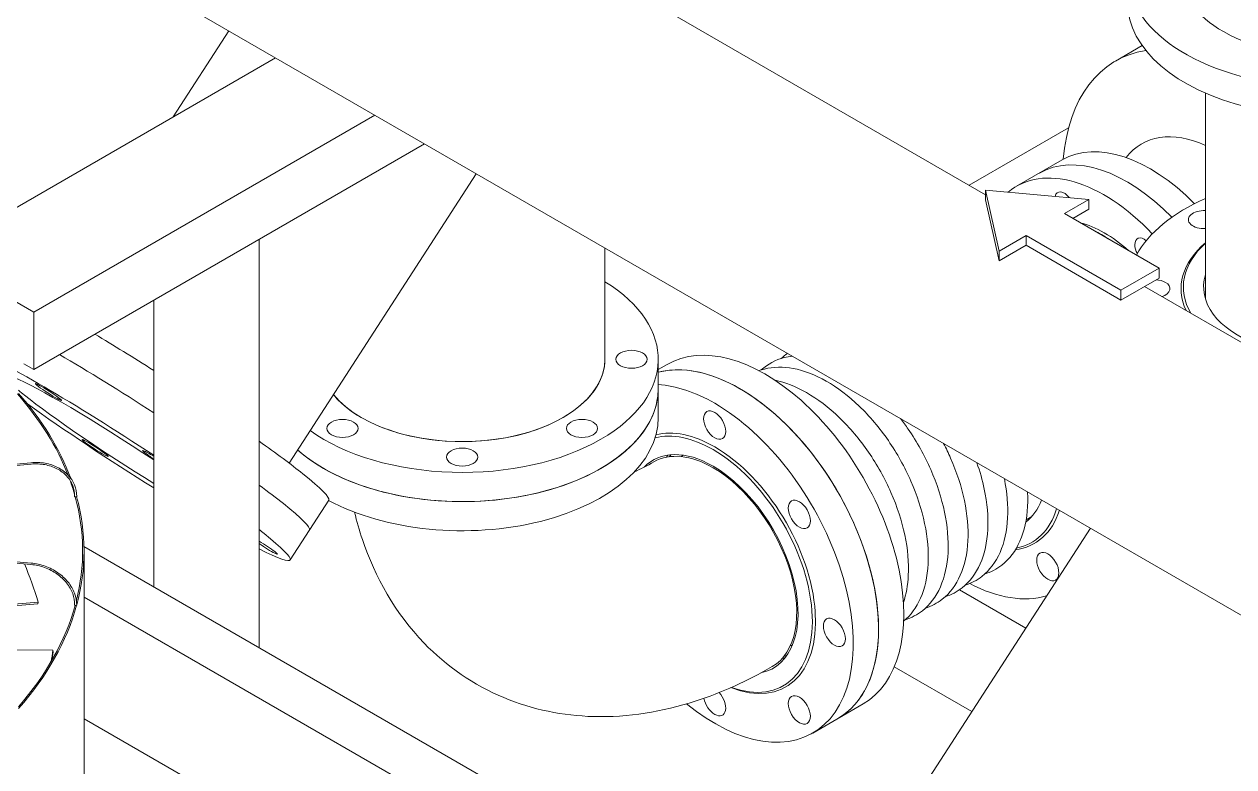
# Model space of a CAD drawing. Header units: millimetres. Extents: x -312439 to 477422, y -331570 to 212570.
# Drawn here: x 399860 to 400387, y 106532 to 106856 of the extents above; entities that cross this region are included whole.
import ezdxf

# ---------------------------------------------------------------- set-up
doc = ezdxf.new("R2010")
doc.units = ezdxf.units.MM

msp = doc.modelspace()

# ---------------------------------------------------------------- linework, layer by layer
at = {"color": 5, "linetype": 'Continuous', "lineweight": 0, "extrusion": (0, 0.816497, 0.57735)}
for p, q in [((398870.916, 107475.511), (400615.02, 106468.552)), ((399298.301, 107347.781), (400278.689, 106781.754)), ((399924.677, 106815.676), (399948.902, 106853.135)), ((400335.261, 106840.013), (400346.943, 106846.757)), ((400374.518, 106736.214), (400374.518, 106826.039)), ((400314.855, 106810.913), (400271.519, 106785.893)), ((400312.074, 106796.915), (400292.153, 106785.414)), ((399975.136, 106664.758), (400056.71, 106790.892)), ((400278.689, 106783.773), (400284.655, 106757.175)), ((400323.698, 106779.716), (400278.689, 106783.773)), ((400278.689, 106783.773), (400278.689, 106779.501)), ((400278.689, 106779.501), (400284.655, 106752.903)), ((400313.011, 106773.546), (400323.698, 106779.716)), ((400316.711, 106771.41), (400323.698, 106775.444)), ((400323.698, 106779.716), (400323.698, 106775.444)), ((400354.291, 106749.713), (400313.011, 106773.546)), ((400284.655, 106757.175), (400296.401, 106763.956)), ((400284.655, 106752.903), (400296.401, 106759.684)), ((400296.401, 106763.956), (400337.681, 106740.123)), ((400296.401, 106763.956), (400296.401, 106759.684)), ((400296.401, 106759.684), (400337.681, 106735.851)), ((400112.768, 106758.527), (400112.768, 106710.001)), ((400284.655, 106757.175), (400284.655, 106752.903)), ((400337.681, 106740.123), (400354.291, 106749.713)), ((400354.291, 106749.713), (400354.291, 106745.441)), ((400337.681, 106735.851), (400354.291, 106745.441)), ((400337.681, 106740.123), (400337.681, 106735.851)), ((400347.938, 106741.773), (400666.558, 106557.818)), ((400136.041, 106710.001), (400136.041, 106684.598)), ((400136.041, 106705.537), (400139.907, 106707.769)), ((399975.561, 106622.559), (399992.414, 106648.618)), ((400246.191, 106515.507), (400324.354, 106636.368)), ((400225.343, 106559.788), (400203.344, 106547.087))]:
    msp.add_line(p, q, dxfattribs=at)
at = {"color": 0, "linetype": 'Continuous', "lineweight": 0, "extrusion": (0, 0.816497, 0.57735)}
for p, q in [((399969.23, 106841.399), (399820.62, 106755.599)), ((400012.537, 106816.396), (399863.927, 106730.596)), ((400034.19, 106803.894), (399863.927, 106705.593)), ((399962.074, 106762.258), (399962.074, 106584.293)), ((399820.62, 106755.599), (399863.927, 106730.596)), ((399916.141, 106735.738), (399916.141, 106610.813)), ((399863.927, 106730.596), (399863.927, 106705.593)), ((399863.927, 106705.593), (399859.596, 106708.093)), ((399862.66, 106664.931), (399649.361, 106645.426)), ((399649.476, 106644.822), (399862.716, 106664.321)), ((399862.66, 106620.568), (399649.094, 106640.097)), ((399862.716, 106621.178), (399649.275, 106640.696)), ((400296.365, 106640.042), (400298.805, 106641.451)), ((400296.211, 106592.853), (400267.291, 106609.55)), ((399865.598, 106603.37), (399847.189, 106601.881)), ((399847.612, 106602.673), (399865.804, 106604.145)), ((399865.598, 106603.37), (399865.804, 106604.145)), ((399872.216, 106583.171), (399834.551, 106583.38)), ((399872.381, 106582.41), (399872.216, 106583.171)), ((400272.664, 106556.442), (400238.907, 106575.931))]:
    msp.add_line(p, q, dxfattribs=at)
at = {"color": 3, "linetype": 'Continuous', "lineweight": 0, "extrusion": (0, 0.816497, 0.57735)}
for p, q in [((400131.7, 106486.359), (399885.765, 106628.35)), ((399885.785, 106485.737), (399885.785, 106626.477)), ((399885.785, 106606.335), (400087.298, 106489.992)), ((400014.595, 106478.96), (399885.785, 106553.329))]:
    msp.add_line(p, q, dxfattribs=at)
at = {"color": 5, "linetype": 'Continuous', "lineweight": 0}
for centre, major_axis, ratio, start_param, end_param in [((400426.056, 106878.082), (-85.437, 0), 0.5773503, 5.9753277, 7.4612826), ((400426.056, 106878.082), (61.857, 0), 0.5773503, 3.1415927, 3.9269908), ((400426.056, 106878.082), (61.857, 0), 0.5773503, 3.9269908, 6.2501807), ((400426.056, 106865.381), (85.437, 0), 0.5773503, 3.1415927, 4.3196899), ((400390.932, 106743.589), (-55.67, 96.423), 0.5773503, 6.06671, 6.976924), ((400379.368, 106747.368), (-32.674, 56.593), 0.5773503, 5.6029259, 6.5196915), ((400350.352, 106730.616), (-38.278, 66.3), 0.5773503, 5.1324816, 6.2831853), ((400340.391, 106724.865), (-38.278, 66.3), 0.5773503, 5.1299011, 6.2831853), ((400330.431, 106719.114), (-38.278, 66.3), 0.5773503, 5.1011176, 6.3828705), ((400313.03, 106777.671), (-2.909, 5.039), 0.5773503, 4.9488991, 6.8452456), ((400426.056, 106740.765), (85.437, 0), 0.5773503, 2.2183358, 2.8405914), ((400373.871, 106770.894), (6.798, 0), 0.5773503, 1.4754839, 4.8077014), ((400330.431, 106719.114), (-28.173, 48.797), 0.5773503, 5.2307146, 5.7648597), ((400329.132, 106718.364), (-28.173, 48.797), 0.5773503, 5.4223545, 5.5732198), ((400347.832, 106757.577), (-2.909, 5.039), 0.5773503, 5.2834955, 7.0685835), ((400347.832, 106757.577), (-2.909, 5.039), 0.5773503, 0.7853982, 1.5385321), ((400426.056, 106740.765), (62.164, 0), 0.5773503, 2.548228, 3.4088292), ((400426.056, 106741.565), (-61.184, 0), 0.5773503, 5.7140037, 6.614494), ((400050.604, 106710.001), (85.437, 0), 0.5773503, 5.4977871, 7.0391668), ((400352.256, 106740.765), (6.798, 0), 0.5773503, 0.7853982, 1.4679007), ((400352.256, 106740.765), (6.798, 0), 0.5773503, 5.2269336, 7.0685835), ((400426.056, 106741.565), (52.364, 0), 0.5773503, 2.9636533, 6.4611246), ((399920.673, 106695.014), (71.741, -46.397), 0.0711624, 1.6799359, 2.050161), ((400182.625, 106633.779), (42.718, -73.99), 0.5773503, 0, 3.1415927), ((399903.82, 106668.955), (71.741, -46.397), 0.0711624, 1.4443777, 2.8199243), ((399912.246, 106681.985), (71.741, -46.397), 0.0711624, 1.5625356, 2.1606469), ((400050.604, 106710.001), (-62.164, 0), 0.5773503, 0.4431051, 3.1415927), ((400050.604, 106710.001), (-62.164, 0), 0.5773503, 2.3561945, 3.1415927), ((400171.625, 106627.428), (42.718, -73.99), 0.5773503, 0, 2.9860305), ((400171.625, 106627.428), (-42.718, 73.99), 0.5773503, 5.4977871, 6.1276232), ((399903.82, 106668.955), (-52.199, 33.758), 0.0711624, 4.5203542, 5.9439197), ((400050.604, 106697.299), (-85.437, 0), 0.5773503, 0.7853982, 3.1415927), ((400050.604, 106697.299), (85.437, 0), 0.5773503, 5.4977871, 6.2831853), ((400160.625, 106621.077), (-42.718, 73.99), 0.5773503, 5.4977871, 5.9168815), ((400171.625, 106627.428), (-42.718, 73.99), 0.5773503, 3.1415927, 5.4977871), ((399903.82, 106668.955), (-52.199, 33.758), 0.0711624, 0.6172781, 1.8548107), ((399903.82, 106668.955), (71.741, -46.397), 0.0711624, 4.1223991, 4.9307873), ((400050.604, 106710.001), (-62.164, 0), 0.5773503, 0.4431051, 2.3561945), ((400160.625, 106621.077), (-42.718, 73.99), 0.5773503, 2.1523857, 5.4977871), ((400050.604, 106684.598), (-85.437, 0), 0.5773503, 0.8204895, 3.1415927), ((400050.604, 106710.001), (85.437, 0), 0.5773503, 3.8237018, 5.4977871), ((400159.932, 106620.677), (-30.592, 52.987), 0.5773503, 5.4977871, 6.1211239), ((400160.625, 106621.077), (-31.082, 53.835), 0.5773503, 5.4977871, 6.1186246), ((399917.001, 106666.597), (5.708, -3.692), 0.0711624, 1.7679519, 3.7588708), ((399920.673, 106695.014), (71.741, -46.397), 0.0711624, 0.6172781, 1.0023651), ((400050.604, 106697.299), (85.437, 0), 0.5773503, 3.7155836, 5.4977871), ((400050.604, 106697.299), (-85.437, 0), 0.5773503, 0.5739909, 0.7853982), ((400159.932, 106620.677), (-26.182, 45.349), 0.5773503, 5.4977871, 6.446029), ((400159.932, 106620.677), (-30.592, 52.987), 0.5773503, 2.5410686, 5.4977871), ((400160.625, 106621.077), (-31.082, 53.835), 0.5773503, 2.5178145, 5.4977871), ((399917.001, 106666.597), (5.708, -3.692), 0.0711624, 3.7588708, 4.6072131), ((400159.932, 106620.677), (-25.769, 44.633), 0.5773503, 5.4977871, 6.2831853), ((400171.625, 106627.428), (26.182, -45.349), 0.5773503, 3.3667881, 3.4029304), ((400171.625, 106627.428), (-26.182, 45.349), 0.5773503, 0.2251954, 0.2613377), ((400171.625, 106627.428), (25.723, -44.553), 0.5773503, 3.3303616, 3.3668451), ((400171.625, 106627.428), (23.886, -41.371), 0.5773503, 3.1805085, 3.2190249), ((399920.673, 106695.014), (71.741, -46.397), 0.0711624, 0, 0.6172781), ((400159.932, 106620.677), (-26.182, 45.349), 0.5773503, 2.9551609, 5.4977871), ((400159.932, 106620.677), (-25.769, 44.633), 0.5773503, 3.1415927, 5.4977871), ((399912.246, 106681.985), (71.741, -46.397), 0.0711624, 0.6172781, 0.8500099), ((399912.246, 106681.985), (71.741, -46.397), 0.0711624, 0, 0.6172781), ((399903.82, 106668.955), (71.741, -46.397), 0.0711624, 5.7044929, 6.9004634), ((399964.439, 106628.705), (5.708, -3.692), 0.0711624, 4.3317515, 8.3265987)]:
    msp.add_ellipse(centre, major_axis=major_axis, ratio=ratio, start_param=start_param, end_param=end_param, dxfattribs=at)
for centre, major_axis, ratio in [((400124.405, 106710.001), (-6.798, 0), 0.5773503), ((399870.276, 106695.749), (5.708, -3.692), 0.0711624), ((400160.625, 106681.335), (-3.399, 5.887), 0.5773503), ((399998.42, 106679.872), (-6.798, 0), 0.5773503), ((400102.789, 106679.872), (-6.798, 0), 0.5773503), ((399890.639, 106671.314), (5.708, -3.692), 0.0711624), ((400050.604, 106667.392), (-6.798, 0), 0.5773503), ((400197.525, 106642.381), (-3.399, 5.887), 0.5773503), ((400212.81, 106590.948), (-3.399, 5.887), 0.5773503), ((400197.525, 106557.164), (-3.399, 5.887), 0.5773503)]:
    msp.add_ellipse(centre, major_axis=major_axis, ratio=ratio, dxfattribs=at)
at = {"color": 0, "linetype": 'Continuous', "lineweight": 0}
for centre, major_axis, ratio, start_param, end_param in [((399903.82, 106668.955), (-52.199, 33.758), 0.0711624, 0.5151173, 0.6172781), ((399623.56, 106626.477), (-261.613, 0), 0.5773503, 3.3623861, 3.6122993), ((399623.56, 106626.477), (-262.225, 0), 0.5773503, 3.3525846, 3.6125039), ((399623.56, 106626.477), (-261.613, 0), 0.5773503, 3.3053341, 3.3466211), ((399881.995, 106650.181), (-0.306, 0.006), 0.5752952, 0, 0.1678974), ((399881.995, 106650.181), (-0.306, 0.006), 0.5752952, 0.1678974, 1.7386937), ((399623.56, 106626.477), (-261.613, 0), 0.5773503, 2.9976529, 3.2980059), ((399882.297, 106650.209), (-0.306, 0), 0.5773503, 1.2043118, 3.1415927), ((399623.56, 106626.477), (-262.225, 0), 0.5773503, 2.9856485, 3.2984345), ((400268.199, 106683.185), (26.182, -45.349), 0.5773503, 0.0714254, 0.4419818), ((400268.892, 106683.585), (31.082, -53.835), 0.5773503, 6.0429835, 6.7645274), ((400268.199, 106683.185), (30.592, -52.987), 0.5773503, 6.0836287, 6.7762664), ((399903.82, 106668.955), (71.741, -46.397), 0.0711624, 0.6172781, 0.6706721), ((399623.766, 106584.568), (244.29, -64.884), 0.7560981, 0.4379774, 0.5241031), ((400268.892, 106683.585), (42.718, -73.99), 0.5773503, 5.5452621, 6.1444568), ((399623.56, 106626.477), (-261.613, 0), 0.5773503, 2.6753447, 2.9836943), ((399623.56, 106626.477), (-262.225, 0), 0.5773503, 2.6707914, 2.9843582), ((399881.995, 106602.897), (-0.306, 0.006), 0.5792658, 0, 1.4246091), ((399882.297, 106602.87), (-0.306, 0), 0.5773503, 0.8901525, 3.1415927), ((400171.625, 106627.428), (23.886, -41.371), 0.5773503, 6.205753, 6.2442695), ((399623.395, 106584.554), (247.048, 53.431), 0.7719474, 5.9775334, 6.0030301), ((399623.56, 106583.793), (247.048, 53.431), 0.7719474, 5.9850347, 6.0030301), ((400171.625, 106627.428), (26.182, -45.349), 0.5773503, 6.0218476, 6.0579899), ((400171.625, 106627.428), (-26.182, 45.349), 0.5773503, 2.8802549, 2.9163972), ((400171.625, 106627.428), (25.723, -44.553), 0.5773503, 6.0579329, 6.0944163), ((400160.625, 106560.819), (-3.399, 5.887), 0.5773503, 1.015663, 5.076894)]:
    msp.add_ellipse(centre, major_axis=major_axis, ratio=ratio, start_param=start_param, end_param=end_param, dxfattribs=at)
msp.add_ellipse((400305.792, 106619.672), major_axis=(3.399, -5.887), ratio=0.5773503, dxfattribs=at)
at = {"color": 5, "linetype": 'Continuous', "lineweight": 0}
for points in [[(400189.579, 106710.367), (400190.463, 106711.171), (400191.4, 106711.904), (400192.386, 106712.56)], [(400125.637, 106661.007), (400128.268, 106662.133), (400131.136, 106663.562), (400134.163, 106665.31)]]:
    msp.add_open_spline(points, degree=3, dxfattribs=at)
for points, knots in [([(400179.926, 106705.026), (400180.692, 106705.308), (400181.475, 106705.551), (400186.198, 106706.764), (400190.471, 106706.823), (400199.574, 106705.135), (400204.432, 106703.26), (400214.154, 106697.724), (400219.017, 106694.018), (400228.182, 106685.205), (400232.484, 106680.101), (400240.113, 106669.02), (400243.441, 106663.048), (400248.808, 106650.81), (400250.846, 106644.547), (400253.417, 106632.317), (400253.945, 106626.353), (400253.373, 106615.307), (400252.272, 106610.222), (400248.565, 106601.827), (400246.083, 106598.404), (400242.978, 106595.818)], [0.8846348, 0.8846348, 0.8846348, 0.8846348, 0.9452795, 0.9452795, 1.2436028, 1.2436028, 1.563904, 1.563904, 1.8920444, 1.8920444, 2.2193958, 2.2193958, 2.5456685, 2.5456685, 2.872043, 2.872043, 3.1996274, 3.1996274, 3.5274785, 3.5274785, 3.8277541, 3.8277541, 3.8277541, 3.8277541]), ([(400180.918, 106705.367), (400183.766, 106707.957), (400187.184, 106709.794), (400192.064, 106711.047), (400193.223, 106711.259), (400194.405, 106711.394)], [0.66022736, 0.66022736, 0.66022736, 0.66022736, 0.94527954, 0.94527954, 1.0311141, 1.0311141, 1.0311141, 1.0311141]), ([(400186.951, 106700.861), (400191.428, 106699.933), (400196.025, 106698.114), (400205.492, 106692.723), (400210.355, 106689.018), (400219.521, 106680.204), (400223.823, 106675.1), (400231.451, 106664.019), (400234.779, 106658.047), (400240.146, 106645.81), (400242.185, 106639.547), (400244.756, 106627.316), (400245.284, 106621.352), (400244.777, 106611.582), (400244.076, 106607.593), (400242.883, 106603.984)], [1.2605977, 1.2605977, 1.2605977, 1.2605977, 1.563904, 1.563904, 1.8920444, 1.8920444, 2.2193958, 2.2193958, 2.5456685, 2.5456685, 2.872043, 2.872043, 3.1996274, 3.1996274, 3.4517913, 3.4517913, 3.4517913, 3.4517913]), ([(400241.628, 106684.13), (400242.776, 106682.643), (400243.89, 106681.115), (400248.774, 106674.02), (400252.102, 106668.048), (400257.469, 106655.811), (400259.507, 106649.548), (400262.078, 106637.318), (400262.607, 106631.354), (400262.034, 106620.308), (400260.933, 106615.222), (400257.13, 106606.608), (400254.468, 106603.031), (400248.927, 106598.674), (400246.444, 106597.36), (400243.769, 106596.506)], [2.1271961, 2.1271961, 2.1271961, 2.1271961, 2.2193958, 2.2193958, 2.5456685, 2.5456685, 2.872043, 2.872043, 3.1996274, 3.1996274, 3.5274785, 3.5274785, 3.8442096, 3.8442096, 4.0521616, 4.0521616, 4.0521616, 4.0521616]), ([(400260.398, 106673.293), (400261.488, 106671.199), (400262.507, 106669.074), (400266.131, 106660.812), (400268.169, 106654.548), (400270.74, 106642.318), (400271.268, 106636.354), (400270.695, 106625.308), (400269.594, 106620.223), (400265.791, 106611.609), (400263.129, 106608.031), (400257.588, 106603.675), (400255.105, 106602.361), (400252.43, 106601.507)], [2.4313994, 2.4313994, 2.4313994, 2.4313994, 2.5456685, 2.5456685, 2.872043, 2.872043, 3.1996274, 3.1996274, 3.5274785, 3.5274785, 3.8442096, 3.8442096, 4.0521616, 4.0521616, 4.0521616, 4.0521616]), ([(400003.669, 106643.38), (400004.642, 106639.367), (400005.782, 106635.39), (400012.623, 106615.028), (400021.424, 106599.289), (400043.701, 106576.225), (400055.667, 106567.967), (400081.243, 106557.288), (400094.642, 106554.643), (400123.043, 106553.866), (400137.961, 106556.407), (400163.783, 106564.725), (400174.971, 106569.849), (400185.701, 106576.044)], [0.2407371, 0.2407371, 0.2407371, 0.2407371, 0.3141593, 0.3141593, 0.6213948, 0.6213948, 0.8596171, 0.8596171, 1.0883751, 1.0883751, 1.3532662, 1.3532662, 1.5707963, 1.5707963, 1.5707963, 1.5707963])]:
    msp.add_open_spline(points, degree=3, knots=knots, dxfattribs=at)
at = {"color": 0, "linetype": 'Continuous', "lineweight": 0}
for points, knots in [([(399882.604, 106650.209), (399882.604, 106651.945), (399882.271, 106653.653), (399880.972, 106656.839), (399880.006, 106658.317), (399877.541, 106660.896), (399876.043, 106661.997), (399872.663, 106663.717), (399870.782, 106664.337), (399866.82, 106665.039), (399864.74, 106665.121), (399862.66, 106664.931)], [4.712389, 4.712389, 4.712389, 4.712389, 5.0265482, 5.0265482, 5.3407075, 5.3407075, 5.6548668, 5.6548668, 5.969026, 5.969026, 6.2831853, 6.2831853, 6.2831853, 6.2831853]), ([(399862.716, 106664.321), (399864.732, 106664.505), (399866.746, 106664.423), (399870.57, 106663.735), (399872.378, 106663.129), (399875.61, 106661.458), (399877.032, 106660.394), (399879.351, 106657.915), (399880.247, 106656.501), (399881.432, 106653.463), (399881.72, 106651.839), (399881.689, 106650.187)], [0, 0, 0, 0, 0.317268, 0.317268, 0.6345361, 0.6345361, 0.9518041, 0.9518041, 1.2690722, 1.2690722, 1.5863402, 1.5863402, 1.5863402, 1.5863402]), ([(400274.874, 106664.935), (400276.228, 106661.092), (400277.316, 106657.238), (400279.401, 106647.319), (400279.929, 106641.355), (400279.357, 106630.309), (400278.256, 106625.224), (400274.452, 106616.609), (400271.79, 106613.032), (400266.25, 106608.675), (400263.767, 106607.362), (400261.091, 106606.508)], [2.6692416, 2.6692416, 2.6692416, 2.6692416, 2.872043, 2.872043, 3.1996274, 3.1996274, 3.5274785, 3.5274785, 3.8442096, 3.8442096, 4.0521616, 4.0521616, 4.0521616, 4.0521616]), ([(400286.864, 106658.012), (400288.087, 106652.038), (400288.584, 106646.225), (400288.018, 106635.309), (400286.917, 106630.224), (400283.114, 106621.61), (400280.452, 106618.033), (400274.911, 106613.676), (400272.428, 106612.362), (400269.753, 106611.508)], [2.8797743, 2.8797743, 2.8797743, 2.8797743, 3.1996274, 3.1996274, 3.5274785, 3.5274785, 3.8442096, 3.8442096, 4.0521616, 4.0521616, 4.0521616, 4.0521616]), ([(400296.97, 106652.178), (400297.088, 106650.001), (400297.094, 106647.872), (400296.701, 106640.268), (400295.597, 106635.172), (400291.784, 106626.539), (400289.115, 106622.953), (400283.525, 106618.557), (400280.991, 106617.226), (400278.26, 106616.37)], [3.07704493, 3.07704493, 3.07704493, 3.07704493, 3.19957844, 3.19957844, 3.52760382, 3.52760382, 3.84422887, 3.84422887, 4.05537295, 4.05537295, 4.05537295, 4.05537295]), ([(399862.66, 106620.568), (399864.676, 106620.384), (399866.692, 106619.933), (399870.523, 106618.542), (399872.337, 106617.603), (399875.581, 106615.333), (399877.01, 106614.002), (399879.341, 106611.084), (399880.242, 106609.498), (399881.432, 106606.23), (399881.72, 106604.549), (399881.689, 106602.903)], [6.2831853, 6.2831853, 6.2831853, 6.2831853, 6.6004533, 6.6004533, 6.9177214, 6.9177214, 7.2349894, 7.2349894, 7.5522575, 7.5522575, 7.8695255, 7.8695255, 7.8695255, 7.8695255]), ([(399882.604, 106602.87), (399882.604, 106604.606), (399882.271, 106606.37), (399880.977, 106609.78), (399880.016, 106611.426), (399877.564, 106614.441), (399876.072, 106615.81), (399872.705, 106618.14), (399870.829, 106619.102), (399866.874, 106620.525), (399864.796, 106620.988), (399862.716, 106621.178)], [4.712389, 4.712389, 4.712389, 4.712389, 5.0265482, 5.0265482, 5.3407075, 5.3407075, 5.6548668, 5.6548668, 5.969026, 5.969026, 6.2831853, 6.2831853, 6.2831853, 6.2831853])]:
    msp.add_open_spline(points, degree=3, knots=knots, dxfattribs=at)

doc.saveas('drawing.dxf')
